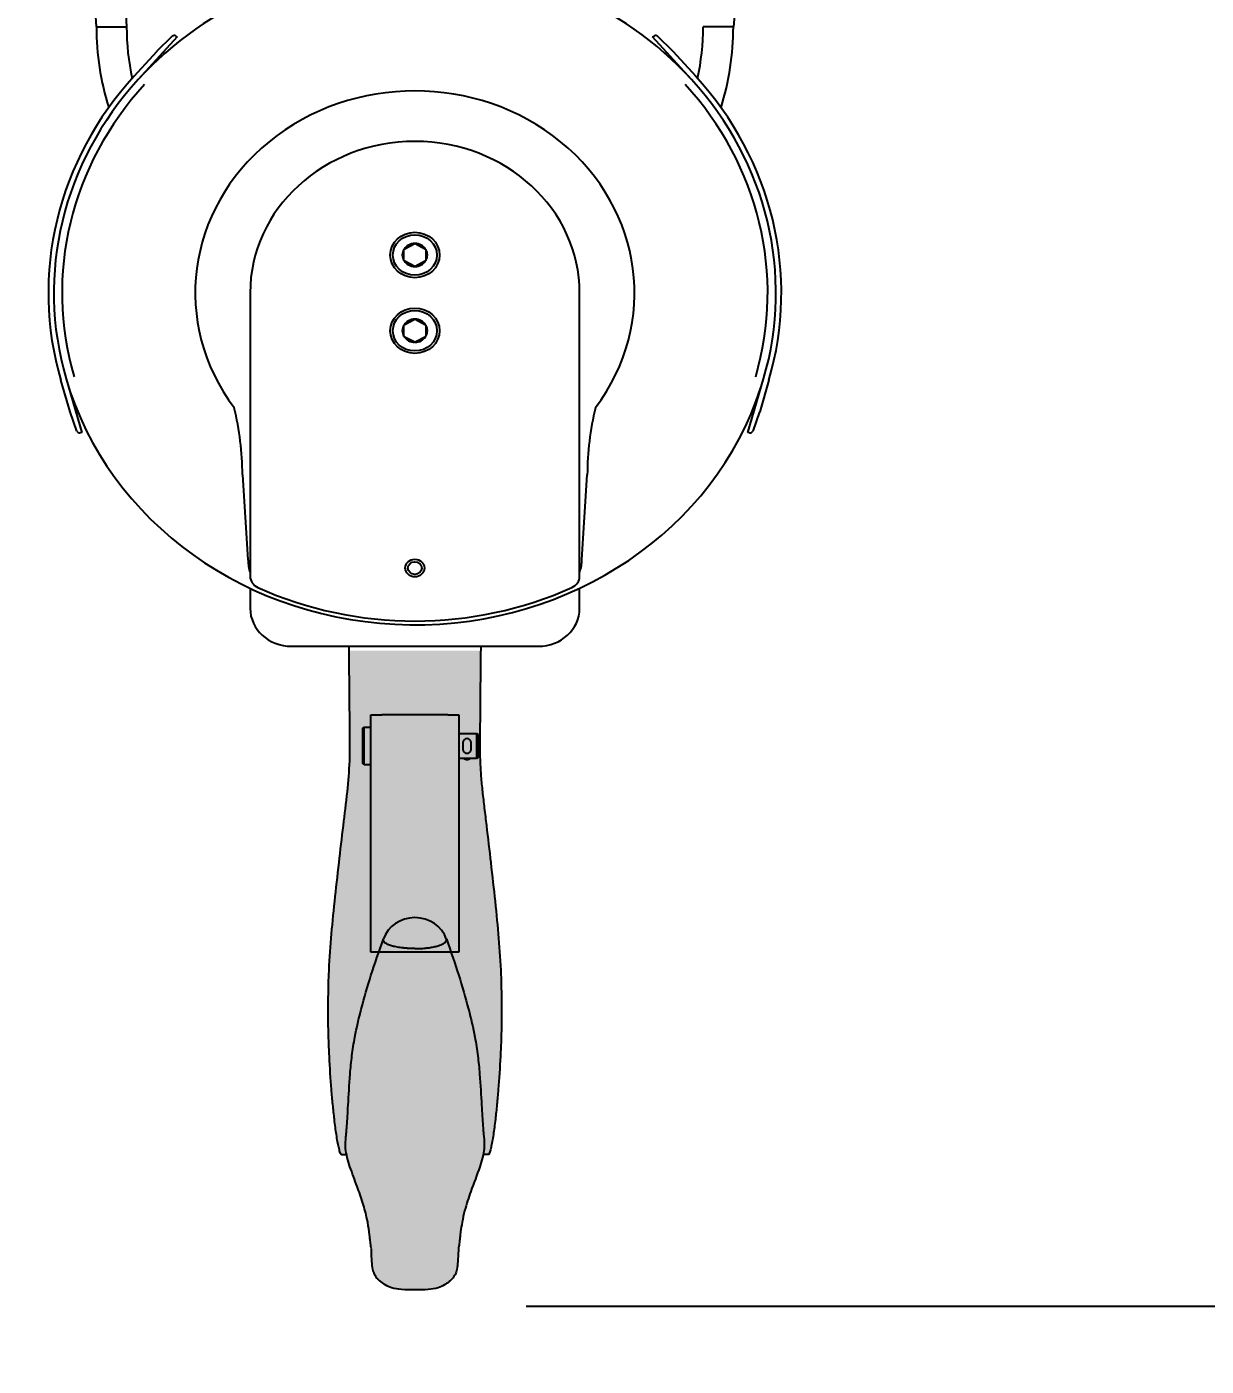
# Model space of a CAD drawing. Extents: x -1899985 to -450366, y 556196 to 2151267.
# Drawn here: x -665325 to -664817, y 580112 to 580688 of the extents above; entities that cross this region are included whole.
import ezdxf

# ---------------------------------------------------------------- set-up
doc = ezdxf.new("R2010")
doc.units = 0
doc.header["$LTSCALE"] = 1000
doc.header["$MEASUREMENT"] = 0
doc.layers.get('Defpoints').update_dxf_attribs({"color": 210})
for name, color, linetype in [('A-LIN-V', 9, 'Continuous'), ('N010122-0000147_', 7, 'Continuous'), ('N080101-0000215_', 7, 'Continuous'), ('N090304-0000030_', 7, 'Continuous'), ('N090304-0000033_', 7, 'Continuous'), ('N090304-0000037_', 7, 'Continuous'), ('N090304-0000038_', 7, 'Continuous'), ('N090304-0000040_', 7, 'Continuous'), ('N090304-0000041_', 7, 'Continuous'), ('N090304-0000042_', 7, 'Continuous'), ('N120408-0000004', 7, 'Continuous'), ('PIN_GBIT_91_1986', 7, 'Continuous'), ('S-SB', 21, 'Continuous')]:
    doc.layers.add(name, color=color, linetype=linetype)
doc.styles.add('_TCH_DIM_T3', font='SIMPLEX', dxfattribs={"width": 0.705882, "bigfont": 'GBCBIG'})
doc.dimstyles.new('_TCH_ARCH&&50', dxfattribs={"dimtxt": 148.75, "dimasz": 50, "dimexe": 50, "dimexo": 50, "dimgap": 63.125, "dimtad": 1, "dimdec": 0, "dimzin": 0, "dimdsep": 46, "dimtxsty": '_TCH_DIM_T3', "dimblk": 'ARCHTICK', "dimcen": 0.09, "dimclrt": 7, "dimazin": 2, "dimtfac": 1, "dimtdec": 0, "dimtix": 1, "dimtmove": 2, "dimatfit": 3, "dimfxl": 0, "dimtolj": 1, "dimtzin": 0, "dimarcsym": 0})

# ---------------------------------------------------------------- blocks, each defined once
blk = doc.blocks.new('rer34')
h = blk.add_hatch(color=1)
h.dxf.hatch_style = 1
edge = h.paths.add_edge_path()
edge.add_line((1599200.96, -76838.2), (1599148.87, -76838.2))
edge.add_spline(control_points=[(1599148.87, -76838.2), (1599148.89, -76841.14), (1599148.95, -76847.65), (1599149.05, -76858.09), (1599149.14, -76868.85), (1599149.18, -76877.86), (1599149.16, -76887.93), (1599148.18, -76899.68), (1599146.49, -76914.31), (1599144.8, -76930.25), (1599143.12, -76946.39), (1599141.66, -76962.6), (1599140.87, -76974.86), (1599140.62, -76987.06), (1599140.58, -76996.41), (1599140.73, -77005), (1599141.12, -77015.3), (1599141.71, -77025.05), (1599142.44, -77033.99), (1599143.11, -77040.76), (1599143.9, -77047.33), (1599144.64, -77051.75), (1599145.25, -77054.2), (1599145.6, -77055.11), (1599145.78, -77055.23), (1599145.82, -77055.24)], knot_values=[-0.989112, -0.989112, -0.989112, -0.989112, -0.960488, -0.920201, -0.887829, -0.853704, -0.831491, -0.787687, -0.737593, -0.680236, -0.616927, -0.552687, -0.486277, -0.451064, -0.418684, -0.391715, -0.366225, -0.316993, -0.29299, -0.266803, -0.234088, -0.195058, -0.173423, -0.151775, -0.145578, -0.145578, -0.145578, -0.145578], degree=3, periodic=0)
edge.add_line((1599145.82, -77055.24), (1599147.87, -77055.24))
edge.add_spline(control_points=[(1599147.87, -77055.24), (1599147.7, -77054.37), (1599147.28, -77051.48), (1599147.56, -77048.05), (1599147.79, -77045.7), (1599148.1, -77041.52), (1599148.53, -77033.55), (1599149.05, -77022.84), (1599149.94, -77012.67), (1599151.26, -77003.23), (1599153.84, -76991.67), (1599157.15, -76979.15), (1599159.52, -76971.5), (1599160.62, -76968.08)], knot_values=[0.821535, 0.821535, 0.821535, 0.821535, 0.826864, 0.839578, 0.84609, 0.854032, 0.874274, 0.899024, 0.912317, 0.925785, 0.946135, 0.971512, 0.990089, 0.990089, 0.990089, 0.990089], degree=3, periodic=0)
edge.add_line((1599160.62, -76968.08), (1599157.52, -76968.08))
edge.add_line((1599157.52, -76968.08), (1599157.52, -76887.46))
edge.add_line((1599157.52, -76887.46), (1599154.8, -76887.46))
edge.add_line((1599154.8, -76887.46), (1599154.26, -76886.92))
edge.add_line((1599154.26, -76886.92), (1599154.26, -76871.7))
edge.add_line((1599154.26, -76871.7), (1599154.8, -76871.16))
edge.add_line((1599154.8, -76871.16), (1599157.52, -76871.16))
edge.add_line((1599157.52, -76871.16), (1599157.52, -76865.94))
edge.add_ellipse((1599161.87, -76865.94), major_axis=(4.35, 0), ratio=0.02548, start_angle=90, end_angle=180, ccw=False)
edge.add_line((1599161.87, -76865.83), (1599187.96, -76865.83))
edge.add_ellipse((1599187.96, -76865.94), major_axis=(4.35, 0), ratio=0.02548, start_angle=0, end_angle=90, ccw=False)
edge.add_line((1599192.3, -76865.94), (1599192.3, -76873.87))
edge.add_line((1599192.3, -76873.87), (1599199.37, -76873.87))
edge.add_line((1599199.37, -76873.87), (1599199.91, -76874.42))
edge.add_line((1599199.91, -76874.42), (1599199.91, -76884.2))
edge.add_line((1599199.91, -76884.2), (1599199.37, -76884.74))
edge.add_line((1599199.37, -76884.74), (1599196.77, -76884.74))
edge.add_ellipse((1599195.56, -76883.87), major_axis=(1.58, 0), ratio=0.866025, start_angle=219.9146, end_angle=320.0854, ccw=False)
edge.add_line((1599194.36, -76884.74), (1599192.3, -76884.74))
edge.add_line((1599192.3, -76884.74), (1599192.3, -76968.08))
edge.add_line((1599192.3, -76968.08), (1599189.21, -76968.08))
edge.add_spline(control_points=[(1599189.21, -76968.08), (1599190.3, -76971.5), (1599192.67, -76979.15), (1599195.98, -76991.67), (1599198.56, -77003.23), (1599199.89, -77012.67), (1599200.77, -77022.84), (1599201.3, -77033.55), (1599201.72, -77041.52), (1599202.04, -77045.7), (1599202.26, -77048.05), (1599202.55, -77051.48), (1599202.12, -77054.37), (1599201.95, -77055.24)], knot_values=[0.00991, 0.00991, 0.00991, 0.00991, 0.028484, 0.053857, 0.074204, 0.08767, 0.10096, 0.125707, 0.145946, 0.153887, 0.160398, 0.173109, 0.178435, 0.178435, 0.178435, 0.178435], degree=3, periodic=0)
edge.add_line((1599201.95, -77055.24), (1599204.01, -77055.24))
edge.add_spline(control_points=[(1599204.01, -77055.24), (1599204.05, -77055.23), (1599204.23, -77055.11), (1599204.57, -77054.2), (1599205.19, -77051.75), (1599205.92, -77047.33), (1599206.72, -77040.76), (1599207.39, -77033.99), (1599208.12, -77025.05), (1599208.71, -77015.3), (1599209.1, -77005), (1599209.25, -76996.41), (1599209.2, -76987.06), (1599208.95, -76974.86), (1599208.16, -76962.59), (1599206.7, -76946.39), (1599205.03, -76930.24), (1599203.56, -76916.58), (1599202.43, -76906.2), (1599201.64, -76899.15), (1599201.06, -76892.42), (1599200.66, -76885.69), (1599200.65, -76877.87), (1599200.69, -76868.85), (1599200.77, -76858.09), (1599200.87, -76847.65), (1599200.93, -76841.14), (1599200.96, -76838.2)], knot_values=[-0.854441, -0.854441, -0.854441, -0.854441, -0.848246, -0.8266, -0.804968, -0.765944, -0.733233, -0.70705, -0.68305, -0.633825, -0.608338, -0.581373, -0.548998, -0.513789, -0.447388, -0.383157, -0.319856, -0.262507, -0.236492, -0.212407, -0.190164, -0.168486, -0.146276, -0.112156, -0.079788, -0.039506, -0.010886, -0.010886, -0.010886, -0.010886], degree=3, periodic=0)
h = blk.add_hatch(color=1)
h.dxf.hatch_style = 1
edge = h.paths.add_edge_path()
edge.add_spline(control_points=[(1599187.37, -76962.4), (1599187.4, -76962.5), (1599187.42, -76962.61), (1599187.45, -76963.06), (1599187.31, -76963.41), (1599186.73, -76964.08), (1599186.28, -76964.41), (1599185.11, -76965.01), (1599184.39, -76965.28), (1599183.3, -76965.59), (1599183.04, -76965.66), (1599182.5, -76965.79), (1599182.22, -76965.86), (1599181.64, -76965.98), (1599181.33, -76966.03), (1599180.71, -76966.14), (1599180.39, -76966.19), (1599179.73, -76966.28), (1599179.4, -76966.32), (1599178.72, -76966.39), (1599178.38, -76966.42), (1599177.68, -76966.48), (1599177.32, -76966.5), (1599176.28, -76966.55), (1599175.6, -76966.57), (1599174.91, -76966.57)], knot_values=[-0.532103, -0.532103, -0.532103, -0.532103, -0.506147, -0.506147, -0.418277, -0.418277, -0.330408, -0.330408, -0.242538, -0.242538, -0.216052, -0.216052, -0.189565, -0.189565, -0.162204, -0.162204, -0.134842, -0.134842, -0.107481, -0.107481, -0.080119, -0.080119, -0.052355, -0.052355, 0, 0, 0, 0], degree=3, periodic=0)
edge.add_spline(control_points=[(1599174.91, -76966.57), (1599174.79, -76966.57), (1599174.54, -76966.57), (1599174.16, -76966.56), (1599173.79, -76966.55), (1599173.41, -76966.54), (1599173.04, -76966.53), (1599172.67, -76966.51), (1599172.3, -76966.48), (1599171.93, -76966.46), (1599171.56, -76966.43), (1599171.2, -76966.4), (1599170.83, -76966.36), (1599170.48, -76966.32), (1599169.49, -76966.21), (1599167.92, -76965.95), (1599166.34, -76965.56), (1599165.22, -76965.19), (1599164.24, -76964.79), (1599163.27, -76964.24), (1599162.55, -76963.53), (1599162.35, -76962.9), (1599162.41, -76962.53), (1599162.45, -76962.4)], knot_values=[0, 0, 0, 0, 0.009527, 0.019067, 0.028622, 0.038191, 0.047777, 0.057379, 0.066999, 0.076638, 0.086295, 0.095972, 0.10567, 0.115389, 0.12513, 0.186346, 0.250063, 0.280745, 0.312605, 0.375072, 0.437538, 0.500005, 0.532091, 0.532091, 0.532091, 0.532091], degree=3, periodic=0)
edge.add_ellipse((1599174.91, -76966.27), major_axis=(-13.04, 0), ratio=1, start_angle=270, end_angle=342.6495, ccw=False)
edge.add_ellipse((1599174.91, -76966.27), major_axis=(-13.04, 0), ratio=1, start_angle=197.288, end_angle=270, ccw=False)
edge = h.paths.add_edge_path()
edge.add_line((1599192.3, -76873.87), (1599192.3, -76865.94))
edge.add_ellipse((1599187.96, -76865.94), major_axis=(-4.35, 0), ratio=0.02548, start_angle=-180, end_angle=-90)
edge.add_line((1599187.96, -76865.83), (1599161.87, -76865.83))
edge.add_ellipse((1599161.87, -76865.94), major_axis=(-4.35, 0), ratio=0.02548, start_angle=-90, end_angle=0)
edge.add_line((1599157.52, -76865.94), (1599157.52, -76871.16))
edge.add_line((1599157.52, -76871.16), (1599157.52, -76887.46))
edge.add_line((1599157.52, -76887.46), (1599157.52, -76968.08))
edge.add_line((1599157.52, -76968.08), (1599160.62, -76968.08))
edge.add_spline(control_points=[(1599160.62, -76968.08), (1599161.2, -76966.26), (1599161.81, -76964.38), (1599162.46, -76962.4)], knot_values=[0.990089, 0.990089, 0.990089, 0.990089, 0.999985, 0.999985, 0.999985, 0.999985], degree=3, periodic=0)
edge.add_spline(control_points=[(1599162.45, -76962.4), (1599162.41, -76962.53), (1599162.35, -76962.9), (1599162.55, -76963.53), (1599163.27, -76964.24), (1599164.24, -76964.79), (1599165.22, -76965.19), (1599166.34, -76965.56), (1599167.92, -76965.95), (1599169.49, -76966.21), (1599170.48, -76966.32), (1599170.83, -76966.36), (1599171.2, -76966.4), (1599171.56, -76966.43), (1599171.93, -76966.46), (1599172.3, -76966.48), (1599172.67, -76966.51), (1599173.04, -76966.53), (1599173.41, -76966.54), (1599173.79, -76966.55), (1599174.16, -76966.56), (1599174.54, -76966.57), (1599174.79, -76966.57), (1599174.91, -76966.57)], knot_values=[-0.532091, -0.532091, -0.532091, -0.532091, -0.500005, -0.437538, -0.375072, -0.312605, -0.280745, -0.250063, -0.186346, -0.12513, -0.115389, -0.10567, -0.095972, -0.086295, -0.076638, -0.066999, -0.057379, -0.047777, -0.038191, -0.028622, -0.019067, -0.009527, 0, 0, 0, 0], degree=3, periodic=0)
edge.add_spline(control_points=[(1599174.91, -76966.57), (1599175.6, -76966.57), (1599176.28, -76966.55), (1599177.32, -76966.5), (1599177.68, -76966.48), (1599178.38, -76966.42), (1599178.72, -76966.39), (1599179.4, -76966.32), (1599179.73, -76966.28), (1599180.39, -76966.19), (1599180.71, -76966.14), (1599181.33, -76966.03), (1599181.64, -76965.98), (1599182.22, -76965.86), (1599182.5, -76965.79), (1599183.04, -76965.66), (1599183.3, -76965.59), (1599184.39, -76965.28), (1599185.11, -76965.01), (1599186.28, -76964.41), (1599186.73, -76964.08), (1599187.31, -76963.41), (1599187.45, -76963.06), (1599187.42, -76962.61), (1599187.4, -76962.5), (1599187.37, -76962.4)], knot_values=[0, 0, 0, 0, 0.052355, 0.052355, 0.080119, 0.080119, 0.107481, 0.107481, 0.134842, 0.134842, 0.162204, 0.162204, 0.189565, 0.189565, 0.216052, 0.216052, 0.242538, 0.242538, 0.330408, 0.330408, 0.418277, 0.418277, 0.506147, 0.506147, 0.532103, 0.532103, 0.532103, 0.532103], degree=3, periodic=0)
edge.add_spline(control_points=[(1599187.37, -76962.4), (1599188.02, -76964.38), (1599188.62, -76966.26), (1599189.21, -76968.08)], knot_values=[0.000015, 0.000015, 0.000015, 0.000015, 0.00991, 0.00991, 0.00991, 0.00991], degree=3, periodic=0)
edge.add_line((1599189.21, -76968.08), (1599192.3, -76968.08))
edge.add_line((1599192.3, -76968.08), (1599192.3, -76884.74))
edge.add_line((1599192.3, -76884.74), (1599192.3, -76873.87))
h = blk.add_hatch(color=1)
h.dxf.hatch_style = 1
h.paths.add_polyline_path([(1599199.37, -76873.87), (1599192.3, -76873.87), (1599192.3, -76884.74), (1599194.36, -76884.74), (1599196.77, -76884.74), (1599199.37, -76884.74)])
h.paths.add_polyline_path([(1599197.13, -76877.54), (1599197.13, -76881.08, -0.03351), (1599197.13, -76881.1, -0.874248), (1599194, -76881.1, -0.03351), (1599194, -76881.08), (1599194, -76877.54, -0.03351), (1599194, -76877.52, -0.874248), (1599197.13, -76877.52, -0.03351)], flags=16)
h.paths.add_polyline_path([(1599197.13, -76881.08, -0.03351), (1599197.13, -76881.1, -0.874248), (1599194, -76881.1, -0.03351), (1599194, -76881.08), (1599194, -76877.54, -0.03351), (1599194, -76877.52, -0.874248), (1599197.13, -76877.52, -0.03351), (1599197.13, -76877.54)], flags=0)
h.paths.add_polyline_path([(1599154.8, -76887.46), (1599154.8, -76871.16), (1599157.52, -76871.16), (1599157.52, -76887.46)])
h = blk.add_hatch(color=1)
h.dxf.hatch_style = 1
h.paths.add_polyline_path([(1599197.13, -76877.54), (1599197.13, -76881.08, -0.03351), (1599197.13, -76881.1, -0.874248), (1599194, -76881.1, -0.03351), (1599194, -76881.08), (1599194, -76877.54, -0.03351), (1599194, -76877.52, -0.874248), (1599197.13, -76877.52, -0.03351)])
h = blk.add_hatch(color=1)
h.dxf.hatch_style = 1
edge = h.paths.add_edge_path()
edge.add_spline(control_points=[(1599174.91, -76966.57), (1599174.79, -76966.57), (1599174.54, -76966.57), (1599174.16, -76966.56), (1599173.79, -76966.55), (1599173.41, -76966.54), (1599173.04, -76966.53), (1599172.67, -76966.51), (1599172.3, -76966.48), (1599171.93, -76966.46), (1599171.56, -76966.43), (1599171.2, -76966.4), (1599170.83, -76966.36), (1599170.48, -76966.32), (1599169.49, -76966.21), (1599167.92, -76965.95), (1599166.34, -76965.56), (1599165.22, -76965.19), (1599164.24, -76964.79), (1599163.27, -76964.24), (1599162.55, -76963.53), (1599162.35, -76962.9), (1599162.41, -76962.53), (1599162.45, -76962.4)], knot_values=[0, 0, 0, 0, 0.009527, 0.019067, 0.028622, 0.038191, 0.047777, 0.057379, 0.066999, 0.076638, 0.086295, 0.095972, 0.10567, 0.115389, 0.12513, 0.186346, 0.250063, 0.280745, 0.312605, 0.375072, 0.437538, 0.500005, 0.532091, 0.532091, 0.532091, 0.532091], degree=3, periodic=0)
edge.add_ellipse((1599174.91, -76966.27), major_axis=(-13.04, 0), ratio=1, start_angle=270, end_angle=342.7534, ccw=False)
edge.add_ellipse((1599174.91, -76966.27), major_axis=(-13.04, 0), ratio=1, start_angle=197.2466, end_angle=270, ccw=False)
edge.add_spline(control_points=[(1599187.37, -76962.4), (1599187.4, -76962.5), (1599187.42, -76962.61), (1599187.45, -76963.06), (1599187.31, -76963.41), (1599186.73, -76964.08), (1599186.28, -76964.41), (1599185.11, -76965.01), (1599184.39, -76965.28), (1599183.3, -76965.59), (1599183.04, -76965.66), (1599182.5, -76965.79), (1599182.22, -76965.86), (1599181.64, -76965.98), (1599181.33, -76966.03), (1599180.71, -76966.14), (1599180.39, -76966.19), (1599179.73, -76966.28), (1599179.4, -76966.32), (1599178.72, -76966.39), (1599178.38, -76966.42), (1599177.68, -76966.48), (1599177.32, -76966.5), (1599176.28, -76966.55), (1599175.6, -76966.57), (1599174.91, -76966.57)], knot_values=[-0.532103, -0.532103, -0.532103, -0.532103, -0.506147, -0.506147, -0.418277, -0.418277, -0.330408, -0.330408, -0.242538, -0.242538, -0.216052, -0.216052, -0.189565, -0.189565, -0.162204, -0.162204, -0.134842, -0.134842, -0.107481, -0.107481, -0.080119, -0.080119, -0.052355, -0.052355, 0, 0, 0, 0], degree=3, periodic=0)
h = blk.add_hatch(color=1)
h.dxf.hatch_style = 1
edge = h.paths.add_edge_path()
edge.add_spline(control_points=[(1599192.14, -77095.63), (1599192.14, -77095.93), (1599192.07, -77098.1), (1599191.92, -77101.48), (1599191.67, -77104.47), (1599191.06, -77106.62), (1599190.21, -77108.2), (1599189.03, -77109.51), (1599188.32, -77110.16), (1599187.59, -77110.76), (1599186.26, -77111.68), (1599183.82, -77112.88), (1599179.73, -77113.52), (1599176.86, -77113.58), (1599174.91, -77113.56)], knot_values=[0.904746, 0.904746, 0.904746, 0.904746, 0.908065, 0.929346, 0.949425, 0.96363, 0.972623, 0.975577, 0.976813, 0.977981, 0.980267, 0.984697, 0.99127, 1, 1, 1, 1], degree=3, periodic=0)
edge.add_spline(control_points=[(1599174.91, -77113.56), (1599172.96, -77113.58), (1599170.09, -77113.52), (1599166, -77112.88), (1599163.56, -77111.68), (1599162.23, -77110.76), (1599161.5, -77110.16), (1599160.8, -77109.51), (1599159.62, -77108.2), (1599158.76, -77106.62), (1599158.15, -77104.47), (1599157.9, -77101.48), (1599157.75, -77098.1), (1599157.69, -77095.93), (1599157.68, -77095.63)], knot_values=[0, 0, 0, 0, 0.008731, 0.015305, 0.019736, 0.022022, 0.023191, 0.024427, 0.027381, 0.036376, 0.050582, 0.070665, 0.091949, 0.095269, 0.095269, 0.095269, 0.095269], degree=3, periodic=0)
edge.add_spline(control_points=[(1599157.69, -77095.61), (1599157.61, -77095.62), (1599157.49, -77095.17), (1599157.29, -77093.06), (1599157.05, -77090.61), (1599156.73, -77087.76), (1599155.99, -77082.49), (1599154.3, -77075.75), (1599151.93, -77068.5), (1599149.13, -77060.64), (1599147.16, -77052.93), (1599147.56, -77048.05), (1599147.79, -77045.7), (1599148.1, -77041.52), (1599148.53, -77033.55), (1599149.05, -77022.84), (1599149.94, -77012.67), (1599151.26, -77003.23), (1599153.84, -76991.67), (1599157.66, -76977.22), (1599160.6, -76968.1), (1599162.46, -76962.39)], knot_values=[0.72795, 0.72795, 0.72795, 0.72795, 0.740549, 0.750981, 0.755514, 0.759715, 0.768823, 0.780897, 0.794554, 0.811184, 0.826864, 0.839578, 0.84609, 0.854032, 0.874274, 0.899024, 0.912317, 0.925785, 0.946135, 0.971512, 1, 1, 1, 1], degree=3, periodic=0)
edge.add_spline(control_points=[(1599162.45, -76962.4), (1599162.41, -76962.53), (1599162.35, -76962.9), (1599162.55, -76963.53), (1599163.27, -76964.24), (1599164.24, -76964.79), (1599165.22, -76965.19), (1599166.34, -76965.56), (1599167.92, -76965.95), (1599169.49, -76966.21), (1599170.48, -76966.32), (1599170.83, -76966.36), (1599171.2, -76966.4), (1599171.56, -76966.43), (1599171.93, -76966.46), (1599172.3, -76966.48), (1599172.67, -76966.51), (1599173.04, -76966.53), (1599173.41, -76966.54), (1599173.79, -76966.55), (1599174.16, -76966.56), (1599174.54, -76966.57), (1599174.79, -76966.57), (1599174.91, -76966.57)], knot_values=[-0.532091, -0.532091, -0.532091, -0.532091, -0.500005, -0.437538, -0.375072, -0.312605, -0.280745, -0.250063, -0.186346, -0.12513, -0.115389, -0.10567, -0.095972, -0.086295, -0.076638, -0.066999, -0.057379, -0.047777, -0.038191, -0.028622, -0.019067, -0.009527, 0, 0, 0, 0], degree=3, periodic=0)
edge.add_spline(control_points=[(1599174.91, -76966.57), (1599175.6, -76966.57), (1599176.28, -76966.55), (1599177.32, -76966.5), (1599177.68, -76966.48), (1599178.38, -76966.42), (1599178.72, -76966.39), (1599179.4, -76966.32), (1599179.73, -76966.28), (1599180.39, -76966.19), (1599180.71, -76966.14), (1599181.33, -76966.03), (1599181.64, -76965.98), (1599182.22, -76965.86), (1599182.5, -76965.79), (1599183.04, -76965.66), (1599183.3, -76965.59), (1599184.39, -76965.28), (1599185.11, -76965.01), (1599186.28, -76964.41), (1599186.73, -76964.08), (1599187.31, -76963.41), (1599187.45, -76963.06), (1599187.42, -76962.61), (1599187.4, -76962.5), (1599187.37, -76962.4)], knot_values=[0, 0, 0, 0, 0.052355, 0.052355, 0.080119, 0.080119, 0.107481, 0.107481, 0.134842, 0.134842, 0.162204, 0.162204, 0.189565, 0.189565, 0.216052, 0.216052, 0.242538, 0.242538, 0.330408, 0.330408, 0.418277, 0.418277, 0.506147, 0.506147, 0.532103, 0.532103, 0.532103, 0.532103], degree=3, periodic=0)
edge.add_spline(control_points=[(1599187.37, -76962.39), (1599189.23, -76968.1), (1599192.16, -76977.22), (1599195.98, -76991.67), (1599198.56, -77003.23), (1599199.89, -77012.67), (1599200.77, -77022.84), (1599201.3, -77033.55), (1599201.72, -77041.52), (1599202.04, -77045.7), (1599202.26, -77048.05), (1599202.67, -77052.93), (1599200.51, -77061.34), (1599197.29, -77070.16), (1599194.88, -77077.94), (1599193.6, -77084.17), (1599193.06, -77088.07), (1599192.77, -77090.61), (1599192.53, -77093.06), (1599192.34, -77095.17), (1599192.21, -77095.62), (1599192.14, -77095.61)], knot_values=[0, 0, 0, 0, 0.028484, 0.053857, 0.074204, 0.08767, 0.10096, 0.125707, 0.145946, 0.153887, 0.160398, 0.173109, 0.188788, 0.209494, 0.224949, 0.233215, 0.240341, 0.244542, 0.249074, 0.259504, 0.272102, 0.272102, 0.272102, 0.272102], degree=3, periodic=0)
at = {"color": 1}
for p, q in [((1599192.3, -76968.08), (1599157.52, -76968.08)), ((1599145.82, -77055.24), (1599147.87, -77055.24)), ((1599204.01, -77055.24), (1599201.95, -77055.24))]:
    blk.add_line(p, q, dxfattribs=at)
at = {"layer": 'N010122-0000147_', "color": 1, "linetype": 'Continuous'}
for p, q in [((1599170.65, -76665.33), (1599174.83, -76662.92)), ((1599174.91, -76662.87), (1599174.83, -76662.92)), ((1599175, -76662.92), (1599174.91, -76662.87)), ((1599175, -76662.92), (1599179.18, -76665.33)), ((1599170.65, -76665.33), (1599170.56, -76665.38)), ((1599170.56, -76665.38), (1599170.56, -76665.47)), ((1599179.26, -76665.38), (1599179.18, -76665.33)), ((1599179.26, -76665.47), (1599179.26, -76665.38)), ((1599179.26, -76665.47), (1599179.26, -76670.3)), ((1599170.56, -76670.3), (1599170.56, -76670.4)), ((1599170.56, -76670.4), (1599170.65, -76670.45)), ((1599174.83, -76672.86), (1599170.65, -76670.45)), ((1599174.83, -76672.86), (1599174.91, -76672.91)), ((1599174.91, -76672.91), (1599175, -76672.86)), ((1599179.18, -76670.45), (1599175, -76672.86)), ((1599179.18, -76670.45), (1599179.26, -76670.4)), ((1599179.26, -76670.4), (1599179.26, -76670.3)), ((1599170.65, -76697.94), (1599174.83, -76695.53)), ((1599174.91, -76695.48), (1599174.83, -76695.53)), ((1599175, -76695.53), (1599174.91, -76695.48)), ((1599175, -76695.53), (1599179.18, -76697.94)), ((1599170.65, -76697.94), (1599170.56, -76697.99)), ((1599170.56, -76697.99), (1599170.56, -76698.08)), ((1599179.26, -76697.99), (1599179.18, -76697.94)), ((1599179.26, -76698.08), (1599179.26, -76697.99)), ((1599179.26, -76698.08), (1599179.26, -76702.91)), ((1599170.56, -76702.91), (1599170.56, -76703.01)), ((1599170.56, -76703.01), (1599170.65, -76703.06)), ((1599174.83, -76705.47), (1599170.65, -76703.06)), ((1599174.83, -76705.47), (1599174.91, -76705.52)), ((1599174.91, -76705.52), (1599175, -76705.47)), ((1599179.18, -76703.06), (1599175, -76705.47)), ((1599179.18, -76703.06), (1599179.26, -76703.01)), ((1599179.26, -76703.01), (1599179.26, -76702.91))]:
    blk.add_line(p, q, dxfattribs=at)
for centre in [(1599174.91, -76667.89), (1599174.91, -76700.5)]:
    blk.add_circle(centre, 8.7, dxfattribs=at)
for centre, radius, start, end in [((1599174.91, -76667.89), 4.97, 90.9642, 149.0358), ((1599174.91, -76667.89), 4.97, 30.9642, 89.0358), ((1599174.91, -76667.89), 4.97, 150.9642, 209.0358), ((1597978.51, -76667.89), 1192.06, 359.88399, 0.11601), ((1599174.91, -76667.89), 4.97, 330.9642, 29.0358), ((1599174.91, -76667.89), 4.97, 210.9642, 269.0358), ((1599174.91, -76667.89), 4.97, 270.9642, 329.0358), ((1599174.91, -76700.5), 4.97, 90.9642, 149.0358), ((1599174.91, -76700.5), 4.97, 30.9642, 89.0358), ((1599174.91, -76700.5), 4.97, 150.9642, 209.0358), ((1597978.51, -76700.5), 1192.06, 359.88399, 0.11601), ((1599174.91, -76700.5), 4.97, 330.9642, 29.0358), ((1599174.91, -76700.5), 4.97, 210.9642, 269.0358), ((1599174.91, -76700.5), 4.97, 270.9642, 329.0358)]:
    blk.add_arc(centre, radius, start, end, dxfattribs=at)
at = {"layer": 'N080101-0000215_', "color": 1, "linetype": 'Continuous'}
for p, q in [((1599048.82, -76569.62), (1599021.27, -76077.28)), ((1599033.23, -76077.28), (1599060.78, -76569.62)), ((1599342.44, -76077.28), (1599301, -76569.62)), ((1599048.82, -76569.62), (1599060.78, -76569.62)), ((1599060.78, -76569.62), (1599060.78, -76569.62)), ((1599301, -76569.62), (1599289.05, -76569.62))]:
    blk.add_line(p, q, dxfattribs=at)
for radius, start, end in [(126.09, 180, 196.0078), (114.13, 180, 191.2347), (114.13, 348.7653, 0), (126.09, 343.9922, 0)]:
    blk.add_arc((1599174.91, -76569.62), radius, start, end, dxfattribs=at)
at = {"layer": 'N090304-0000030_', "color": 1, "linetype": 'Continuous'}
for p, q in [((1599080.32, -76573.61), (1599080.78, -76573.99)), ((1599269.04, -76573.99), (1599269.5, -76573.61)), ((1599080.78, -76573.99), (1599065.41, -76592.31)), ((1599072.87, -76580.04), (1599078.83, -76573.69)), ((1599284.41, -76592.31), (1599269.04, -76573.99)), ((1599270.99, -76573.69), (1599276.95, -76580.04)), ((1599063.75, -76590.91), (1599072.83, -76580.09)), ((1599075.2, -76580.65), (1599075.82, -76581.18)), ((1599274.01, -76581.18), (1599274.63, -76580.65)), ((1599276.99, -76580.09), (1599286.08, -76590.91)), ((1599038.4, -76735.4), (1599034.74, -76721.75)), ((1599036.84, -76721.19), (1599043.03, -76744.29)), ((1599306.79, -76744.29), (1599312.98, -76721.19)), ((1599315.08, -76721.75), (1599311.42, -76735.4)), ((1599041.14, -76743.73), (1599038.42, -76735.46)), ((1599041.57, -76735.68), (1599040.78, -76735.89)), ((1599309.04, -76735.89), (1599308.26, -76735.68)), ((1599311.41, -76735.46), (1599308.69, -76743.73)), ((1599043.03, -76744.29), (1599042.45, -76744.44)), ((1599307.37, -76744.44), (1599306.79, -76744.29))]:
    blk.add_line(p, q, dxfattribs=at)
for centre, radius, start, end in [((1599079.62, -76574.44), 1.09, 50, 136.8103), ((1599270.2, -76574.44), 1.09, 43.1897, 130), ((1599073.66, -76580.79), 1.09, 136.8103, 140), ((1599276.16, -76580.79), 1.09, 40, 43.1897), ((1599174.91, -76684.19), 142.94, 140, 195), ((1599174.91, -76684.19), 145.11, 140, 167.4994), ((1599174.91, -76684.19), 139.68, 140, 195), ((1599174.91, -76684.19), 139.68, 345, 40), ((1599174.91, -76684.19), 142.94, 345, 40), ((1599174.91, -76684.19), 145.11, 12.4994, 40), ((1599174.91, -76684.19), 145.11, 167.4994, 195), ((1599174.91, -76684.19), 145.11, 345, 12.4994), ((1599039.45, -76735.12), 1.09, 195, 198.1897), ((1599310.37, -76735.12), 1.09, 341.8103, 345), ((1599042.17, -76743.39), 1.09, 198.1897, 285), ((1599307.66, -76743.39), 1.09, 255, 341.8103)]:
    blk.add_arc(centre, radius, start, end, dxfattribs=at)
at = {"layer": 'N090304-0000033_', "color": 1, "linetype": 'Continuous'}
for p, q in [((1599106.64, -76762.58), (1599108.82, -76798.98)), ((1599241, -76798.98), (1599243.18, -76762.58))]:
    blk.add_line(p, q, dxfattribs=at)
for centre, radius, start, end in [((1599174.91, -76684.19), 142.94, 40, 140), ((1599174.91, -76684.19), 86.96, 325.3548, 214.6452), ((1599174.91, -76684.19), 142.94, 195, 343.4141), ((1598971.56, -76763.19), 135.08, 0.2579, 12.6396), ((1599372.67, -76762.56), 129.49, 167.092, 180.0104), ((1599227.45, -76799.63), 13.56, 339.8108, 2.7167)]:
    blk.add_arc(centre, radius, start, end, dxfattribs=at)
blk.add_open_spline([(1599108.82, -76798.98), (1599108.84, -76799.25), (1599108.88, -76799.76), (1599108.93, -76800.48), (1599108.99, -76801.11), (1599109.05, -76801.75), (1599109.13, -76802.38), (1599109.21, -76802.91), (1599109.27, -76803.25), (1599109.31, -76803.45), (1599109.35, -76803.63), (1599109.39, -76803.79), (1599109.43, -76803.93), (1599109.47, -76804.04), (1599109.51, -76804.14), (1599109.55, -76804.22), (1599109.59, -76804.27), (1599109.63, -76804.3), (1599109.64, -76804.31)], degree=3, knots=[0, 0, 0, 0, 0.148331, 0.28115, 0.398399, 0.500032, 0.636978, 0.750056, 0.791516, 0.829208, 0.863147, 0.893349, 0.919845, 0.942678, 0.961921, 0.977698, 0.990237, 1, 1, 1, 1], dxfattribs=at)
at = {"layer": 'N090304-0000037_', "color": 1, "linetype": 'Continuous'}
for p, q in [((1599109.69, -76811.39), (1599109.69, -76820.07)), ((1599240.13, -76820.07), (1599240.13, -76811.39)), ((1599126, -76836.37), (1599223.83, -76836.37))]:
    blk.add_line(p, q, dxfattribs=at)
for centre, start, end in [((1599126, -76820.07), 180, 270), ((1599223.83, -76820.07), 270, 0)]:
    blk.add_arc(centre, 16.3, start, end, dxfattribs=at)
at = {"layer": 'N090304-0000038_', "color": 1, "linetype": 'Continuous'}
for p, q in [((1599157.52, -76968.08), (1599157.52, -76865.94)), ((1599187.96, -76865.83), (1599161.87, -76865.83)), ((1599192.3, -76865.94), (1599192.3, -76968.08))]:
    blk.add_line(p, q, dxfattribs=at)
at = {"layer": 'N090304-0000038_', "color": 1, "linetype": 'Continuous', "extrusion": (0, 0, -1)}
for centre, start_param, end_param in [((1599161.87, -76865.94), 3.141593, 4.712389), ((1599187.96, -76865.94), 4.712389, 6.283185)]:
    blk.add_ellipse(centre, major_axis=(4.35, 0), ratio=0.02548, start_param=start_param, end_param=end_param, dxfattribs=at)
at = {"layer": 'N090304-0000040_', "color": 1, "linetype": 'Continuous'}
for p, q in [((1599109.69, -76684.19), (1599109.69, -76806.21)), ((1599240.13, -76806.21), (1599240.13, -76684.19))]:
    blk.add_line(p, q, dxfattribs=at)
for centre, radius in [((1599174.91, -76667.89), 9.78), ((1599174.91, -76700.5), 9.78), ((1599174.91, -76802.68), 3.8)]:
    blk.add_circle(centre, radius, dxfattribs=at)
for centre, radius, start, end in [((1599174.91, -76684.19), 65.22, 0, 180), ((1599115.13, -76806.21), 5.43, 180, 243.8961), ((1599234.7, -76806.21), 5.43, 296.1039, 360), ((1599174.91, -76684.19), 141.31, 243.8961, 296.1039)]:
    blk.add_arc(centre, radius, start, end, dxfattribs=at)
at = {"layer": 'N090304-0000041_', "color": 1, "linetype": 'Continuous'}
blk.add_circle((1599174.91, -76802.68), 2.72, dxfattribs=at)
at = {"layer": 'N090304-0000042_', "color": 1, "linetype": 'Continuous'}
for p, q in [((1599154.26, -76871.7), (1599154.8, -76871.16)), ((1599154.26, -76886.92), (1599154.26, -76871.7)), ((1599154.8, -76887.46), (1599154.8, -76871.16)), ((1599154.8, -76871.16), (1599157.52, -76871.16)), ((1599192.3, -76873.87), (1599199.37, -76873.87)), ((1599199.37, -76873.87), (1599199.37, -76884.74)), ((1599199.37, -76873.87), (1599199.91, -76874.42)), ((1599199.91, -76874.42), (1599199.91, -76884.2)), ((1599199.37, -76884.74), (1599192.3, -76884.74)), ((1599199.91, -76884.2), (1599199.37, -76884.74)), ((1599154.8, -76887.46), (1599154.26, -76886.92)), ((1599157.52, -76887.46), (1599154.8, -76887.46))]:
    blk.add_line(p, q, dxfattribs=at)
at = {"layer": 'N120408-0000004', "color": 1, "linetype": 'Continuous'}
for start, end in [(90, 162.6495), (17.2603, 90)]:
    blk.add_arc((1599174.91, -76966.27), 13.04, start, end, dxfattribs=at)
for points, knots in [([(1599145.82, -77055.24), (1599145.78, -77055.23), (1599145.6, -77055.11), (1599145.25, -77054.2), (1599144.64, -77051.75), (1599143.9, -77047.33), (1599143.11, -77040.76), (1599142.44, -77033.99), (1599141.71, -77025.05), (1599141.12, -77015.3), (1599140.73, -77005), (1599140.58, -76996.41), (1599140.62, -76987.06), (1599140.87, -76974.86), (1599141.66, -76962.6), (1599143.12, -76946.39), (1599144.8, -76930.25), (1599146.49, -76914.31), (1599148.18, -76899.68), (1599149.16, -76887.93), (1599149.18, -76877.86), (1599149.14, -76868.85), (1599149.05, -76858.09), (1599148.94, -76847.04), (1599148.88, -76840.04), (1599148.85, -76836.37)], [0.1455783, 0.1455783, 0.1455783, 0.1455783, 0.1517748, 0.1734234, 0.1950581, 0.2340877, 0.266803, 0.2929896, 0.316993, 0.3662247, 0.3917149, 0.4186842, 0.4510637, 0.4862772, 0.5526872, 0.6169271, 0.6802363, 0.7375935, 0.787687, 0.8314911, 0.853704, 0.887829, 0.9202012, 0.9604884, 0.9949635, 0.9949635, 0.9949635, 0.9949635]), ([(1599200.97, -76836.37), (1599200.94, -76840.04), (1599200.88, -76847.04), (1599200.77, -76858.09), (1599200.69, -76868.85), (1599200.65, -76877.87), (1599200.66, -76885.69), (1599201.06, -76892.42), (1599201.64, -76899.15), (1599202.43, -76906.2), (1599203.56, -76916.58), (1599205.03, -76930.24), (1599206.7, -76946.39), (1599208.16, -76962.59), (1599208.95, -76974.86), (1599209.2, -76987.06), (1599209.25, -76996.41), (1599209.1, -77005), (1599208.71, -77015.3), (1599208.12, -77025.05), (1599207.39, -77033.99), (1599206.72, -77040.76), (1599205.92, -77047.33), (1599205.19, -77051.75), (1599204.57, -77054.2), (1599204.23, -77055.11), (1599204.05, -77055.23), (1599204.01, -77055.24)], [0.0050359, 0.0050359, 0.0050359, 0.0050359, 0.0395064, 0.0797881, 0.1121559, 0.1462762, 0.1684862, 0.1901639, 0.2124074, 0.2364922, 0.2625068, 0.3198562, 0.3831567, 0.447388, 0.5137889, 0.5489976, 0.5813727, 0.6083384, 0.6338251, 0.68305, 0.7070502, 0.7332333, 0.7659441, 0.8049684, 0.8266002, 0.8482458, 0.8544415, 0.8544415, 0.8544415, 0.8544415]), ([(1599157.69, -77095.61), (1599157.61, -77095.62), (1599157.49, -77095.17), (1599157.29, -77093.06), (1599157.05, -77090.61), (1599156.73, -77087.76), (1599155.99, -77082.49), (1599154.3, -77075.75), (1599151.93, -77068.5), (1599149.13, -77060.64), (1599147.16, -77052.93), (1599147.56, -77048.05), (1599147.79, -77045.7), (1599148.1, -77041.52), (1599148.53, -77033.55), (1599149.05, -77022.84), (1599149.94, -77012.67), (1599151.26, -77003.23), (1599153.84, -76991.67), (1599157.66, -76977.22), (1599160.6, -76968.1), (1599162.46, -76962.39)], [0.7279499, 0.7279499, 0.7279499, 0.7279499, 0.7405493, 0.7509811, 0.7555135, 0.759715, 0.7688226, 0.7808972, 0.7945536, 0.8111836, 0.8268644, 0.8395775, 0.8460897, 0.8540317, 0.8742737, 0.8990245, 0.912317, 0.9257851, 0.946135, 0.971512, 1, 1, 1, 1]), ([(1599174.91, -76966.57), (1599174.79, -76966.57), (1599174.54, -76966.57), (1599174.16, -76966.56), (1599173.79, -76966.55), (1599173.41, -76966.54), (1599173.04, -76966.53), (1599172.67, -76966.51), (1599172.3, -76966.48), (1599171.93, -76966.46), (1599171.56, -76966.43), (1599171.2, -76966.4), (1599170.83, -76966.36), (1599170.48, -76966.32), (1599169.49, -76966.21), (1599167.92, -76965.95), (1599166.34, -76965.56), (1599165.22, -76965.19), (1599164.24, -76964.79), (1599163.27, -76964.24), (1599162.55, -76963.53), (1599162.35, -76962.9), (1599162.41, -76962.53), (1599162.45, -76962.4)], [0, 0, 0, 0, 0.0095269, 0.0190672, 0.0286218, 0.0381914, 0.0477771, 0.0573794, 0.0669993, 0.0766376, 0.0862949, 0.0959721, 0.1056698, 0.1153887, 0.1251296, 0.1863461, 0.2500627, 0.2807453, 0.312605, 0.3750717, 0.4375383, 0.5000053, 0.5320911, 0.5320911, 0.5320911, 0.5320911]), ([(1599174.91, -76966.57), (1599175.6, -76966.57), (1599176.28, -76966.55), (1599177.32, -76966.5), (1599177.68, -76966.48), (1599178.38, -76966.42), (1599178.72, -76966.39), (1599179.4, -76966.32), (1599179.73, -76966.28), (1599180.39, -76966.19), (1599180.71, -76966.14), (1599181.33, -76966.03), (1599181.64, -76965.98), (1599182.22, -76965.86), (1599182.5, -76965.79), (1599183.04, -76965.66), (1599183.3, -76965.59), (1599184.39, -76965.28), (1599185.11, -76965.01), (1599186.28, -76964.41), (1599186.73, -76964.08), (1599187.31, -76963.41), (1599187.45, -76963.06), (1599187.42, -76962.61), (1599187.4, -76962.5), (1599187.37, -76962.4)], [0, 0, 0, 0, 0.052355, 0.052355, 0.080119, 0.080119, 0.1074806, 0.1074806, 0.1348422, 0.1348422, 0.1622038, 0.1622038, 0.1895654, 0.1895654, 0.2160517, 0.2160517, 0.242538, 0.242538, 0.3304077, 0.3304077, 0.4182774, 0.4182774, 0.506147, 0.506147, 0.532103, 0.532103, 0.532103, 0.532103]), ([(1599187.37, -76962.39), (1599189.23, -76968.1), (1599192.16, -76977.22), (1599195.98, -76991.67), (1599198.56, -77003.23), (1599199.89, -77012.67), (1599200.77, -77022.84), (1599201.3, -77033.55), (1599201.72, -77041.52), (1599202.04, -77045.7), (1599202.26, -77048.05), (1599202.67, -77052.93), (1599200.51, -77061.34), (1599197.29, -77070.16), (1599194.88, -77077.94), (1599193.6, -77084.17), (1599193.06, -77088.07), (1599192.77, -77090.61), (1599192.53, -77093.06), (1599192.34, -77095.17), (1599192.21, -77095.62), (1599192.14, -77095.61)], [0, 0, 0, 0, 0.0284837, 0.0538568, 0.0742036, 0.0876698, 0.1009603, 0.1257074, 0.1459463, 0.1538871, 0.1603982, 0.1731094, 0.1887879, 0.2094941, 0.2249489, 0.2332147, 0.2403412, 0.2445421, 0.2490738, 0.259504, 0.2721017, 0.2721017, 0.2721017, 0.2721017]), ([(1599174.91, -77113.56), (1599172.96, -77113.58), (1599170.09, -77113.52), (1599166, -77112.88), (1599163.56, -77111.68), (1599162.23, -77110.76), (1599161.5, -77110.16), (1599160.8, -77109.51), (1599159.62, -77108.2), (1599158.76, -77106.62), (1599158.15, -77104.47), (1599157.9, -77101.48), (1599157.75, -77098.1), (1599157.69, -77095.93), (1599157.68, -77095.63)], [0, 0, 0, 0, 0.00873116, 0.01530518, 0.01973598, 0.02202205, 0.02319073, 0.02442661, 0.02738067, 0.03637552, 0.05058235, 0.07066465, 0.09194933, 0.09526865, 0.09526865, 0.09526865, 0.09526865]), ([(1599192.14, -77095.63), (1599192.14, -77095.93), (1599192.07, -77098.1), (1599191.92, -77101.48), (1599191.67, -77104.47), (1599191.06, -77106.62), (1599190.21, -77108.2), (1599189.03, -77109.51), (1599188.32, -77110.16), (1599187.59, -77110.76), (1599186.26, -77111.68), (1599183.82, -77112.88), (1599179.73, -77113.52), (1599176.86, -77113.58), (1599174.91, -77113.56)], [0.90474573, 0.90474573, 0.90474573, 0.90474573, 0.90806456, 0.92934602, 0.94942529, 0.96362997, 0.97262346, 0.97557708, 0.97681277, 0.97798128, 0.980267, 0.98469713, 0.99127016, 1, 1, 1, 1])]:
    blk.add_open_spline(points, degree=3, knots=knots, dxfattribs=at)
at = {"layer": 'PIN_GBIT_91_1986', "color": 1, "linetype": 'Continuous'}
for p, q in [((1599194, -76881.08), (1599194, -76877.54)), ((1599197.13, -76877.54), (1599197.13, -76881.08))]:
    blk.add_line(p, q, dxfattribs=at)
for centre, radius, start, end in [((1599195.56, -76877.73), 1.58, 7.677, 172.323), ((1599194.15, -76877.54), 0.152, 172.323, 180), ((1599194.15, -76881.08), 0.152, 180, 187.677), ((1599195.56, -76880.89), 1.58, 187.677, 352.323), ((1599196.98, -76877.54), 0.152, 0, 7.677), ((1599196.98, -76881.08), 0.152, 352.323, 360)]:
    blk.add_arc(centre, radius, start, end, dxfattribs=at)
at = {"layer": 'PIN_GBIT_91_1986', "color": 1, "linetype": 'Continuous', "extrusion": (0, 0, -1)}
blk.add_ellipse((1599195.56, -76883.87), major_axis=(1.58, 0), ratio=0.866025, start_param=0.69664, end_param=2.444952, dxfattribs=at)
blk = doc.blocks.new('_ArchTick')
at = {"color": 0, "linetype": 'ByBlock', "const_width": 0.4}
blk.add_lwpolyline([(-0.5, -0.5), (0.5, 0.5)], dxfattribs=at)
blk = doc.blocks.new('*D102')
at = {"layer": 'A-LIN-V', "color": 0, "lineweight": -2}
for p, q in [((-665110.31, 580137.5), (-664329.74, 580137.5)), ((-664379.74, 568257.45), (-664379.74, 580137.5)), ((-665110.31, 568257.45), (-664329.74, 568257.45))]:
    blk.add_line(p, q, dxfattribs=at)
at = {"layer": 'Defpoints', "color": 0}
for p in [(-665160.31, 580137.5), (-664379.74, 580137.5), (-665160.31, 568257.45)]:
    blk.add_point(p, dxfattribs=at)
at = {"layer": 'A-LIN-V', "color": 0, "lineweight": -2, "xscale": 50, "yscale": 50, "zscale": 50}
for p, rotation in [((-664379.74, 580137.5), 90), ((-664379.74, 568257.45), 270)]:
    blk.add_blockref('_ArchTick', p, dxfattribs=dict(at, rotation=rotation))
at = {"layer": 'A-LIN-V', "color": 7, "insert": (-664517.24, 574197.47), "char_height": 148.75, "attachment_point": 5, "rotation": 90, "style": '_TCH_DIM_T3'}
blk.add_mtext('\\A1;11880', dxfattribs=at)

msp = doc.modelspace()

# ---------------------------------------------------------------- block references
at = {"layer": 'S-SB', "xscale": 1.087878787878788}
msp.add_blockref('rer34', (-2404866.65, 657258.07), dxfattribs=at)

# ---------------------------------------------------------------- dimensions: what is measured, and where the dimension line sits
at = {"layer": 'A-LIN-V', "color": 2}
dim = msp.add_aligned_dim(p1=(-665160.31, 568257.45), p2=(-665160.31, 580137.5), distance=-780.57, dimstyle='_TCH_ARCH&&50', dxfattribs=at)
dim.commit()
dim.dimension.update_dxf_attribs({"geometry": '*D102', "text_midpoint": (-664517.24, 574197.47)})

doc.saveas('drawing.dxf')
